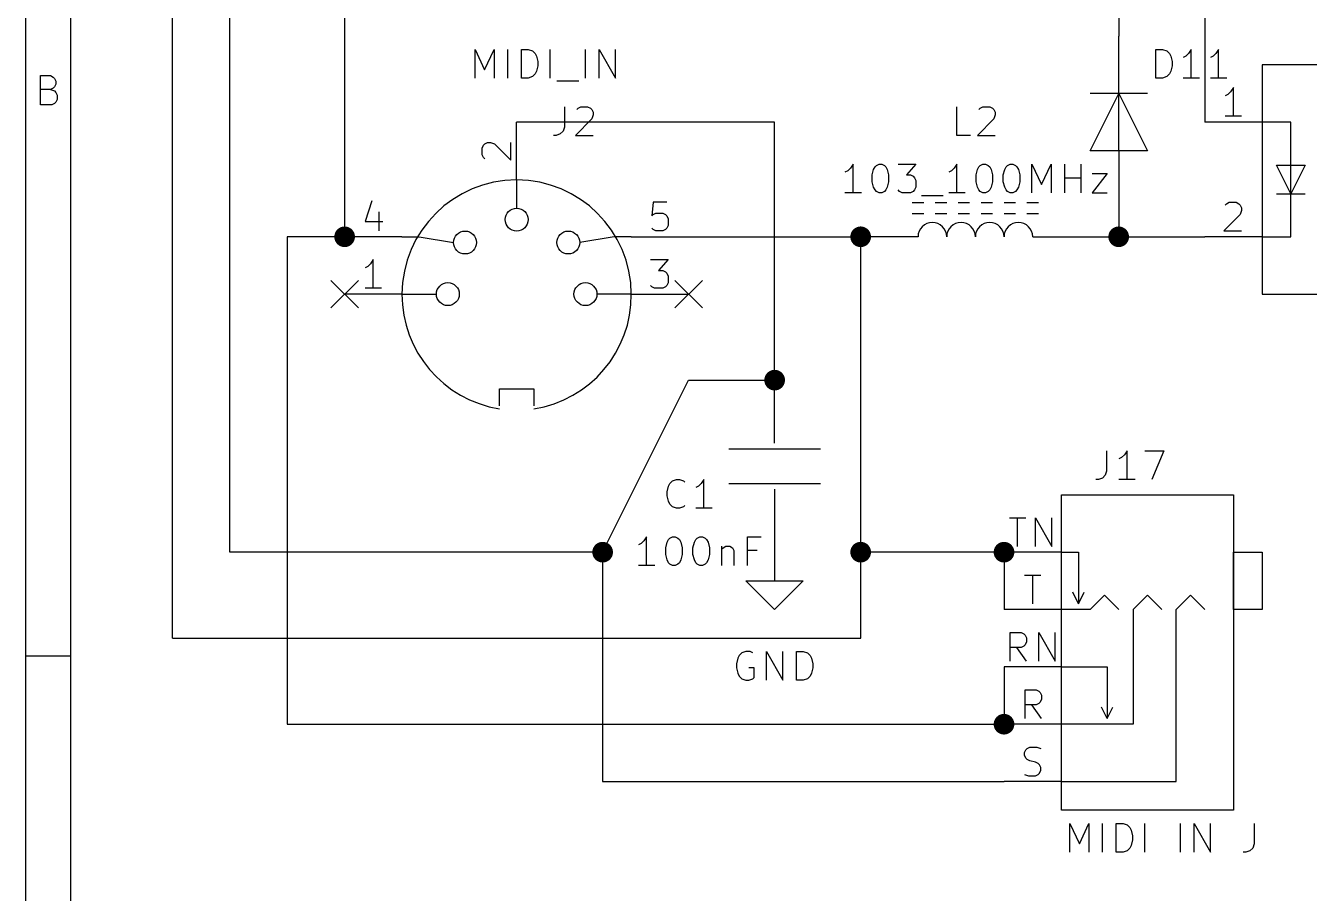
# Model space of a CAD drawing. Extents: x 0.4 to 11.3, y -7.9 to -0.4.
# Drawn here: x 0.394 to 2.633, y -4.745 to -3.232 of the extents above; entities that cross this region are included whole.
import ezdxf

# ---------------------------------------------------------------- set-up
doc = ezdxf.new("R2010")
doc.units = 0
doc.header["$MEASUREMENT"] = 0
for name, color, linetype in [('BLUE2', 5, 'CONTINUOUS'), ('CYAN2', 4, 'CONTINUOUS'), ('GREEN3', 91, 'CONTINUOUS'), ('LYELLOW', 51, 'CONTINUOUS'), ('RED2', 1, 'CONTINUOUS'), ('RED3', 11, 'CONTINUOUS')]:
    doc.layers.add(name, color=color, linetype=linetype)

msp = doc.modelspace()

# ---------------------------------------------------------------- linework, layer by layer
at = {"layer": 'BLUE2', "linetype": 'CONTINUOUS'}
for p, q in [((0.926, -3.676), (0.974, -3.724)), ((0.974, -3.676), (0.926, -3.724)), ((1.526, -3.676), (1.574, -3.724)), ((1.574, -3.676), (1.526, -3.724))]:
    msp.add_line(p, q, dxfattribs=at)
at = {"layer": 'CYAN2', "linetype": 'CONTINUOUS'}
for p, q in [((1.17738, -3.32313), (1.17738, -3.27313)), ((1.17738, -3.27313), (1.19405, -3.30885)), ((1.17738, -3.32313), (1.17738, -3.27313)), ((1.17738, -3.27313), (1.19405, -3.30885)), ((1.19405, -3.30885), (1.21071, -3.27313)), ((1.19405, -3.30885), (1.21071, -3.27313)), ((1.21071, -3.27313), (1.21071, -3.32313)), ((1.21071, -3.27313), (1.21071, -3.32313)), ((1.23452, -3.32313), (1.23452, -3.27313)), ((1.23452, -3.32313), (1.23452, -3.27313)), ((1.25833, -3.32313), (1.25833, -3.27313)), ((1.25833, -3.27313), (1.27024, -3.27313)), ((1.25833, -3.32313), (1.25833, -3.27313)), ((1.25833, -3.27313), (1.27024, -3.27313)), ((1.27024, -3.27313), (1.27738, -3.27551)), ((1.27024, -3.27313), (1.27738, -3.27551)), ((1.27738, -3.27551), (1.28214, -3.28028)), ((1.27738, -3.27551), (1.28214, -3.28028)), ((1.28214, -3.28028), (1.28452, -3.28504)), ((1.28214, -3.28028), (1.28452, -3.28504)), ((1.28452, -3.28504), (1.2869, -3.29456)), ((1.28452, -3.28504), (1.2869, -3.29456)), ((1.30833, -3.32313), (1.30833, -3.27313)), ((1.30833, -3.32313), (1.30833, -3.27313)), ((1.37024, -3.32313), (1.37024, -3.27313)), ((1.37024, -3.32313), (1.37024, -3.27313)), ((1.39405, -3.32313), (1.39405, -3.27313)), ((1.39405, -3.27313), (1.42262, -3.32313)), ((1.39405, -3.32313), (1.39405, -3.27313)), ((1.39405, -3.27313), (1.42262, -3.32313)), ((1.42262, -3.32313), (1.42262, -3.27313)), ((1.42262, -3.32313), (1.42262, -3.27313)), ((2.36472, -3.32313), (2.36472, -3.27313)), ((2.36472, -3.27313), (2.37662, -3.27313)), ((2.36472, -3.32313), (2.36472, -3.27313)), ((2.36472, -3.27313), (2.37662, -3.27313)), ((2.37662, -3.27313), (2.38376, -3.27551)), ((2.37662, -3.27313), (2.38376, -3.27551)), ((2.38376, -3.27551), (2.38853, -3.28028)), ((2.38376, -3.27551), (2.38853, -3.28028)), ((2.38853, -3.28028), (2.39091, -3.28504)), ((2.38853, -3.28028), (2.39091, -3.28504)), ((2.39091, -3.28504), (2.39329, -3.29456)), ((2.39091, -3.28504), (2.39329, -3.29456)), ((2.4171, -3.28504), (2.41234, -3.28742)), ((2.4171, -3.28504), (2.41234, -3.28742)), ((2.42186, -3.28028), (2.4171, -3.28504)), ((2.42186, -3.28028), (2.4171, -3.28504)), ((2.42662, -3.27313), (2.42186, -3.28028)), ((2.42662, -3.27313), (2.42186, -3.28028)), ((2.42662, -3.32313), (2.42662, -3.27313)), ((2.42662, -3.32313), (2.42662, -3.27313)), ((2.46472, -3.28504), (2.45996, -3.28742)), ((2.46472, -3.28504), (2.45996, -3.28742)), ((2.46948, -3.28028), (2.46472, -3.28504)), ((2.46948, -3.28028), (2.46472, -3.28504)), ((2.47424, -3.27313), (2.46948, -3.28028)), ((2.47424, -3.27313), (2.46948, -3.28028)), ((2.47424, -3.32313), (2.47424, -3.27313)), ((2.47424, -3.32313), (2.47424, -3.27313)), ((1.28452, -3.31122), (1.28214, -3.31599)), ((1.28452, -3.31122), (1.28214, -3.31599)), ((1.2869, -3.3017), (1.28452, -3.31122)), ((1.2869, -3.3017), (1.28452, -3.31122)), ((1.2869, -3.29456), (1.2869, -3.3017)), ((1.2869, -3.29456), (1.2869, -3.3017)), ((2.39091, -3.31122), (2.38853, -3.31599)), ((2.39091, -3.31122), (2.38853, -3.31599)), ((2.39329, -3.3017), (2.39091, -3.31122)), ((2.39329, -3.3017), (2.39091, -3.31122)), ((2.39329, -3.29456), (2.39329, -3.3017)), ((2.39329, -3.29456), (2.39329, -3.3017)), ((1.27024, -3.32313), (1.25833, -3.32313)), ((1.27024, -3.32313), (1.25833, -3.32313)), ((1.27738, -3.32075), (1.27024, -3.32313)), ((1.27738, -3.32075), (1.27024, -3.32313)), ((1.28214, -3.31599), (1.27738, -3.32075)), ((1.28214, -3.31599), (1.27738, -3.32075)), ((1.32024, -3.32789), (1.35833, -3.32789)), ((1.32024, -3.32789), (1.35833, -3.32789)), ((2.37662, -3.32313), (2.36472, -3.32313)), ((2.37662, -3.32313), (2.36472, -3.32313)), ((2.38376, -3.32075), (2.37662, -3.32313)), ((2.38376, -3.32075), (2.37662, -3.32313)), ((2.38853, -3.31599), (2.38376, -3.32075)), ((2.38853, -3.31599), (2.38376, -3.32075)), ((2.44091, -3.32313), (2.41234, -3.32313)), ((2.44091, -3.32313), (2.41234, -3.32313)), ((2.48853, -3.32313), (2.45996, -3.32313)), ((2.48853, -3.32313), (2.45996, -3.32313)), ((1.33333, -3.37313), (1.33333, -3.40885)), ((1.33333, -3.37313), (1.33333, -3.40885)), ((1.35476, -3.37789), (1.35714, -3.37551)), ((1.35476, -3.37789), (1.35714, -3.37551)), ((1.35714, -3.37551), (1.36191, -3.37313)), ((1.35714, -3.37551), (1.36191, -3.37313)), ((1.36191, -3.37313), (1.37381, -3.37313)), ((1.36191, -3.37313), (1.37381, -3.37313)), ((1.37381, -3.37313), (1.37857, -3.37551)), ((1.37381, -3.37313), (1.37857, -3.37551)), ((1.37857, -3.37551), (1.38095, -3.37789)), ((1.37857, -3.37551), (1.38095, -3.37789)), ((1.38095, -3.37789), (1.38333, -3.38265)), ((1.38095, -3.37789), (1.38333, -3.38265)), ((2.01785, -3.42313), (2.01785, -3.37313)), ((2.01785, -3.42313), (2.01785, -3.37313)), ((2.05595, -3.37789), (2.05833, -3.37551)), ((2.05595, -3.37789), (2.05833, -3.37551)), ((2.05833, -3.37551), (2.06309, -3.37313)), ((2.05833, -3.37551), (2.06309, -3.37313)), ((2.06309, -3.37313), (2.075, -3.37313)), ((2.06309, -3.37313), (2.075, -3.37313)), ((2.075, -3.37313), (2.07976, -3.37551)), ((2.075, -3.37313), (2.07976, -3.37551)), ((2.07976, -3.37551), (2.08214, -3.37789)), ((2.07976, -3.37551), (2.08214, -3.37789)), ((2.08214, -3.37789), (2.08452, -3.38265)), ((2.08214, -3.37789), (2.08452, -3.38265)), ((1.38095, -3.39456), (1.35238, -3.42313)), ((1.38095, -3.39456), (1.35238, -3.42313)), ((1.38333, -3.38742), (1.38095, -3.39456)), ((1.38333, -3.38742), (1.38095, -3.39456)), ((1.38333, -3.38265), (1.38333, -3.38742)), ((1.38333, -3.38265), (1.38333, -3.38742)), ((2.08214, -3.39456), (2.05357, -3.42313)), ((2.08214, -3.39456), (2.05357, -3.42313)), ((2.08452, -3.38742), (2.08214, -3.39456)), ((2.08452, -3.38742), (2.08214, -3.39456)), ((2.08452, -3.38265), (2.08452, -3.38742)), ((2.08452, -3.38265), (2.08452, -3.38742)), ((1.31905, -3.42313), (1.31429, -3.42313)), ((1.31905, -3.42313), (1.31429, -3.42313)), ((1.32619, -3.42075), (1.31905, -3.42313)), ((1.32619, -3.42075), (1.31905, -3.42313)), ((1.33095, -3.41599), (1.32619, -3.42075)), ((1.33095, -3.41599), (1.32619, -3.42075)), ((1.33333, -3.40885), (1.33095, -3.41599)), ((1.33333, -3.40885), (1.33095, -3.41599)), ((1.35238, -3.42313), (1.38333, -3.42313)), ((1.35238, -3.42313), (1.38333, -3.42313)), ((2.04167, -3.42313), (2.01785, -3.42313)), ((2.04167, -3.42313), (2.01785, -3.42313)), ((2.05357, -3.42313), (2.08452, -3.42313)), ((2.05357, -3.42313), (2.08452, -3.42313)), ((1.82738, -3.48504), (1.82262, -3.48742)), ((1.82738, -3.48504), (1.82262, -3.48742)), ((1.83215, -3.48028), (1.82738, -3.48504)), ((1.83215, -3.48028), (1.82738, -3.48504)), ((1.83691, -3.47313), (1.83215, -3.48028)), ((1.83691, -3.47313), (1.83215, -3.48028)), ((1.83691, -3.52313), (1.83691, -3.47313)), ((1.83691, -3.52313), (1.83691, -3.47313)), ((1.87024, -3.49218), (1.87262, -3.48265)), ((1.87024, -3.49218), (1.87262, -3.48265)), ((1.87024, -3.50408), (1.87024, -3.49218)), ((1.87024, -3.50408), (1.87024, -3.49218)), ((1.87262, -3.48265), (1.875, -3.47789)), ((1.87262, -3.48265), (1.875, -3.47789)), ((1.875, -3.47789), (1.87738, -3.47551)), ((1.875, -3.47789), (1.87738, -3.47551)), ((1.87738, -3.47551), (1.88214, -3.47313)), ((1.87738, -3.47551), (1.88214, -3.47313)), ((1.88214, -3.47313), (1.88691, -3.47313)), ((1.88214, -3.47313), (1.88691, -3.47313)), ((1.88691, -3.47313), (1.89167, -3.47551)), ((1.88691, -3.47313), (1.89167, -3.47551)), ((1.89167, -3.47551), (1.89405, -3.47789)), ((1.89167, -3.47551), (1.89405, -3.47789)), ((1.89405, -3.47789), (1.89643, -3.48265)), ((1.89405, -3.47789), (1.89643, -3.48265)), ((1.89643, -3.48265), (1.89881, -3.49218)), ((1.89643, -3.48265), (1.89881, -3.49218)), ((1.89881, -3.49218), (1.89881, -3.50408)), ((1.89881, -3.49218), (1.89881, -3.50408)), ((1.91548, -3.47313), (1.94643, -3.47313)), ((1.91548, -3.47313), (1.94643, -3.47313)), ((1.94643, -3.47313), (1.92976, -3.49218)), ((1.94643, -3.47313), (1.92976, -3.49218)), ((1.92976, -3.49218), (1.93691, -3.49218)), ((1.92976, -3.49218), (1.93691, -3.49218)), ((1.93691, -3.49218), (1.94167, -3.49456)), ((1.93691, -3.49218), (1.94167, -3.49456)), ((2.00833, -3.48504), (2.00357, -3.48742)), ((2.00833, -3.48504), (2.00357, -3.48742)), ((2.01309, -3.48028), (2.00833, -3.48504)), ((2.01309, -3.48028), (2.00833, -3.48504)), ((2.01785, -3.47313), (2.01309, -3.48028)), ((2.01785, -3.47313), (2.01309, -3.48028)), ((2.01785, -3.52313), (2.01785, -3.47313)), ((2.01785, -3.52313), (2.01785, -3.47313)), ((2.05119, -3.49218), (2.05357, -3.48265)), ((2.05119, -3.49218), (2.05357, -3.48265)), ((2.05119, -3.50408), (2.05119, -3.49218)), ((2.05119, -3.50408), (2.05119, -3.49218)), ((2.05357, -3.48265), (2.05595, -3.47789)), ((2.05357, -3.48265), (2.05595, -3.47789)), ((2.05595, -3.47789), (2.05833, -3.47551)), ((2.05595, -3.47789), (2.05833, -3.47551)), ((2.05833, -3.47551), (2.06309, -3.47313)), ((2.05833, -3.47551), (2.06309, -3.47313)), ((2.06309, -3.47313), (2.06785, -3.47313)), ((2.06309, -3.47313), (2.06785, -3.47313)), ((2.06785, -3.47313), (2.07261, -3.47551)), ((2.06785, -3.47313), (2.07261, -3.47551)), ((2.07261, -3.47551), (2.075, -3.47789)), ((2.07261, -3.47551), (2.075, -3.47789)), ((2.075, -3.47789), (2.07738, -3.48265)), ((2.075, -3.47789), (2.07738, -3.48265)), ((2.07738, -3.48265), (2.07976, -3.49218)), ((2.07738, -3.48265), (2.07976, -3.49218)), ((2.07976, -3.49218), (2.07976, -3.50408)), ((2.07976, -3.49218), (2.07976, -3.50408)), ((2.09881, -3.49218), (2.10119, -3.48265)), ((2.09881, -3.49218), (2.10119, -3.48265)), ((2.09881, -3.50408), (2.09881, -3.49218)), ((2.09881, -3.50408), (2.09881, -3.49218)), ((2.10119, -3.48265), (2.10357, -3.47789)), ((2.10119, -3.48265), (2.10357, -3.47789)), ((2.10357, -3.47789), (2.10595, -3.47551)), ((2.10357, -3.47789), (2.10595, -3.47551)), ((2.10595, -3.47551), (2.11071, -3.47313)), ((2.10595, -3.47551), (2.11071, -3.47313)), ((2.11071, -3.47313), (2.11547, -3.47313)), ((2.11071, -3.47313), (2.11547, -3.47313)), ((2.11547, -3.47313), (2.12023, -3.47551)), ((2.11547, -3.47313), (2.12023, -3.47551)), ((2.12023, -3.47551), (2.12261, -3.47789)), ((2.12023, -3.47551), (2.12261, -3.47789)), ((2.12261, -3.47789), (2.125, -3.48265)), ((2.12261, -3.47789), (2.125, -3.48265)), ((2.125, -3.48265), (2.12738, -3.49218)), ((2.125, -3.48265), (2.12738, -3.49218)), ((2.12738, -3.49218), (2.12738, -3.50408)), ((2.12738, -3.49218), (2.12738, -3.50408)), ((2.1488, -3.52313), (2.1488, -3.47313)), ((2.1488, -3.47313), (2.16547, -3.50885)), ((2.1488, -3.52313), (2.1488, -3.47313)), ((2.1488, -3.47313), (2.16547, -3.50885)), ((2.16547, -3.50885), (2.18214, -3.47313)), ((2.16547, -3.50885), (2.18214, -3.47313)), ((2.18214, -3.47313), (2.18214, -3.52313)), ((2.18214, -3.47313), (2.18214, -3.52313)), ((2.20594, -3.52313), (2.20594, -3.47313)), ((2.20594, -3.52313), (2.20594, -3.47313)), ((2.23452, -3.52313), (2.23452, -3.47313)), ((2.23452, -3.52313), (2.23452, -3.47313)), ((2.25357, -3.4898), (2.27976, -3.4898)), ((2.27976, -3.4898), (2.25357, -3.52313)), ((2.25357, -3.4898), (2.27976, -3.4898)), ((2.27976, -3.4898), (2.25357, -3.52313)), ((1.87262, -3.51361), (1.87024, -3.50408)), ((1.87262, -3.51361), (1.87024, -3.50408)), ((1.875, -3.51837), (1.87262, -3.51361)), ((1.875, -3.51837), (1.87262, -3.51361)), ((1.89643, -3.51361), (1.89405, -3.51837)), ((1.89643, -3.51361), (1.89405, -3.51837)), ((1.89881, -3.50408), (1.89643, -3.51361)), ((1.89881, -3.50408), (1.89643, -3.51361)), ((1.94167, -3.49456), (1.94405, -3.49694)), ((1.94167, -3.49456), (1.94405, -3.49694)), ((1.94405, -3.49694), (1.94643, -3.5017)), ((1.94405, -3.49694), (1.94643, -3.5017)), ((1.94643, -3.51361), (1.94405, -3.51837)), ((1.94643, -3.51361), (1.94405, -3.51837)), ((1.94643, -3.5017), (1.94643, -3.51361)), ((1.94643, -3.5017), (1.94643, -3.51361)), ((2.05357, -3.51361), (2.05119, -3.50408)), ((2.05357, -3.51361), (2.05119, -3.50408)), ((2.05595, -3.51837), (2.05357, -3.51361)), ((2.05595, -3.51837), (2.05357, -3.51361)), ((2.07738, -3.51361), (2.075, -3.51837)), ((2.07738, -3.51361), (2.075, -3.51837)), ((2.07976, -3.50408), (2.07738, -3.51361)), ((2.07976, -3.50408), (2.07738, -3.51361)), ((2.10119, -3.51361), (2.09881, -3.50408)), ((2.10119, -3.51361), (2.09881, -3.50408)), ((2.10357, -3.51837), (2.10119, -3.51361)), ((2.10357, -3.51837), (2.10119, -3.51361)), ((2.125, -3.51361), (2.12261, -3.51837)), ((2.125, -3.51361), (2.12261, -3.51837)), ((2.12738, -3.50408), (2.125, -3.51361)), ((2.12738, -3.50408), (2.125, -3.51361)), ((2.20594, -3.49694), (2.23452, -3.49694)), ((2.20594, -3.49694), (2.23452, -3.49694)), ((1.85119, -3.52313), (1.82262, -3.52313)), ((1.85119, -3.52313), (1.82262, -3.52313)), ((1.87738, -3.52075), (1.875, -3.51837)), ((1.87738, -3.52075), (1.875, -3.51837)), ((1.88214, -3.52313), (1.87738, -3.52075)), ((1.88214, -3.52313), (1.87738, -3.52075)), ((1.88691, -3.52313), (1.88214, -3.52313)), ((1.88691, -3.52313), (1.88214, -3.52313)), ((1.89167, -3.52075), (1.88691, -3.52313)), ((1.89167, -3.52075), (1.88691, -3.52313)), ((1.89405, -3.51837), (1.89167, -3.52075)), ((1.89405, -3.51837), (1.89167, -3.52075)), ((1.91786, -3.52075), (1.91548, -3.51837)), ((1.91786, -3.52075), (1.91548, -3.51837)), ((1.92262, -3.52313), (1.91786, -3.52075)), ((1.92262, -3.52313), (1.91786, -3.52075)), ((1.93691, -3.52313), (1.92262, -3.52313)), ((1.93691, -3.52313), (1.92262, -3.52313)), ((1.94167, -3.52075), (1.93691, -3.52313)), ((1.94167, -3.52075), (1.93691, -3.52313)), ((1.94405, -3.51837), (1.94167, -3.52075)), ((1.94405, -3.51837), (1.94167, -3.52075)), ((1.95595, -3.52789), (1.99405, -3.52789)), ((1.95595, -3.52789), (1.99405, -3.52789)), ((2.03214, -3.52313), (2.00357, -3.52313)), ((2.03214, -3.52313), (2.00357, -3.52313)), ((2.05833, -3.52075), (2.05595, -3.51837)), ((2.05833, -3.52075), (2.05595, -3.51837)), ((2.06309, -3.52313), (2.05833, -3.52075)), ((2.06309, -3.52313), (2.05833, -3.52075)), ((2.06785, -3.52313), (2.06309, -3.52313)), ((2.06785, -3.52313), (2.06309, -3.52313)), ((2.07261, -3.52075), (2.06785, -3.52313)), ((2.07261, -3.52075), (2.06785, -3.52313)), ((2.075, -3.51837), (2.07261, -3.52075)), ((2.075, -3.51837), (2.07261, -3.52075)), ((2.10595, -3.52075), (2.10357, -3.51837)), ((2.10595, -3.52075), (2.10357, -3.51837)), ((2.11071, -3.52313), (2.10595, -3.52075)), ((2.11071, -3.52313), (2.10595, -3.52075)), ((2.11547, -3.52313), (2.11071, -3.52313)), ((2.11547, -3.52313), (2.11071, -3.52313)), ((2.12023, -3.52075), (2.11547, -3.52313)), ((2.12023, -3.52075), (2.11547, -3.52313)), ((2.12261, -3.51837), (2.12023, -3.52075)), ((2.12261, -3.51837), (2.12023, -3.52075)), ((2.25357, -3.52313), (2.27976, -3.52313)), ((2.25357, -3.52313), (2.27976, -3.52313)), ((2.279, -3.97313), (2.279, -4.00885)), ((2.30519, -3.98504), (2.30043, -3.98742)), ((2.30996, -3.98028), (2.30519, -3.98504)), ((2.31472, -3.97313), (2.30996, -3.98028)), ((2.31472, -4.02313), (2.31472, -3.97313)), ((2.34567, -3.97313), (2.379, -3.97313)), ((2.379, -3.97313), (2.35757, -4.02313)), ((1.5171, -4.03028), (1.52186, -4.02551)), ((1.5171, -4.03028), (1.52186, -4.02551)), ((1.52186, -4.02551), (1.529, -4.02313)), ((1.52186, -4.02551), (1.529, -4.02313)), ((1.529, -4.02313), (1.53376, -4.02313)), ((1.529, -4.02313), (1.53376, -4.02313)), ((1.53376, -4.02313), (1.54091, -4.02551)), ((1.53376, -4.02313), (1.54091, -4.02551)), ((1.54091, -4.02551), (1.54329, -4.02789)), ((1.54091, -4.02551), (1.54329, -4.02789)), ((1.57662, -4.02313), (1.57186, -4.03028)), ((1.57662, -4.02313), (1.57186, -4.03028)), ((1.57662, -4.07313), (1.57662, -4.02313)), ((1.57662, -4.07313), (1.57662, -4.02313)), ((2.26472, -4.02313), (2.25996, -4.02313)), ((2.27186, -4.02075), (2.26472, -4.02313)), ((2.27662, -4.01599), (2.27186, -4.02075)), ((2.279, -4.00885), (2.27662, -4.01599)), ((2.329, -4.02313), (2.30043, -4.02313)), ((1.51234, -4.04456), (1.51472, -4.03504)), ((1.51234, -4.04456), (1.51472, -4.03504)), ((1.51234, -4.0517), (1.51234, -4.04456)), ((1.51234, -4.0517), (1.51234, -4.04456)), ((1.51472, -4.06122), (1.51234, -4.0517)), ((1.51472, -4.06122), (1.51234, -4.0517)), ((1.51472, -4.03504), (1.5171, -4.03028)), ((1.51472, -4.03504), (1.5171, -4.03028)), ((1.5671, -4.03504), (1.56234, -4.03742)), ((1.5671, -4.03504), (1.56234, -4.03742)), ((1.57186, -4.03028), (1.5671, -4.03504)), ((1.57186, -4.03028), (1.5671, -4.03504)), ((1.5171, -4.06599), (1.51472, -4.06122)), ((1.5171, -4.06599), (1.51472, -4.06122)), ((1.52186, -4.07075), (1.5171, -4.06599)), ((1.52186, -4.07075), (1.5171, -4.06599)), ((1.529, -4.07313), (1.52186, -4.07075)), ((1.529, -4.07313), (1.52186, -4.07075)), ((1.53376, -4.07313), (1.529, -4.07313)), ((1.53376, -4.07313), (1.529, -4.07313)), ((1.54091, -4.07075), (1.53376, -4.07313)), ((1.54091, -4.07075), (1.53376, -4.07313)), ((1.54329, -4.06837), (1.54091, -4.07075)), ((1.54329, -4.06837), (1.54091, -4.07075)), ((1.59091, -4.07313), (1.56234, -4.07313)), ((1.59091, -4.07313), (1.56234, -4.07313)), ((1.4671, -4.13504), (1.46234, -4.13742)), ((1.4671, -4.13504), (1.46234, -4.13742)), ((1.47186, -4.13028), (1.4671, -4.13504)), ((1.47186, -4.13028), (1.4671, -4.13504)), ((1.47662, -4.12313), (1.47186, -4.13028)), ((1.47662, -4.12313), (1.47186, -4.13028)), ((1.47662, -4.17313), (1.47662, -4.12313)), ((1.47662, -4.17313), (1.47662, -4.12313)), ((1.50996, -4.14218), (1.51233, -4.13265)), ((1.50996, -4.14218), (1.51233, -4.13265)), ((1.51233, -4.13265), (1.51472, -4.12789)), ((1.51233, -4.13265), (1.51472, -4.12789)), ((1.51472, -4.12789), (1.5171, -4.12551)), ((1.51472, -4.12789), (1.5171, -4.12551)), ((1.5171, -4.12551), (1.52186, -4.12313)), ((1.5171, -4.12551), (1.52186, -4.12313)), ((1.52186, -4.12313), (1.52662, -4.12313)), ((1.52186, -4.12313), (1.52662, -4.12313)), ((1.52662, -4.12313), (1.53138, -4.12551)), ((1.52662, -4.12313), (1.53138, -4.12551)), ((1.53138, -4.12551), (1.53376, -4.12789)), ((1.53138, -4.12551), (1.53376, -4.12789)), ((1.53376, -4.12789), (1.53615, -4.13265)), ((1.53376, -4.12789), (1.53615, -4.13265)), ((1.53615, -4.13265), (1.53853, -4.14218)), ((1.53615, -4.13265), (1.53853, -4.14218)), ((1.55757, -4.14218), (1.55995, -4.13265)), ((1.55757, -4.14218), (1.55995, -4.13265)), ((1.55995, -4.13265), (1.56233, -4.12789)), ((1.55995, -4.13265), (1.56233, -4.12789)), ((1.56233, -4.12789), (1.56472, -4.12551)), ((1.56233, -4.12789), (1.56472, -4.12551)), ((1.56472, -4.12551), (1.56948, -4.12313)), ((1.56472, -4.12551), (1.56948, -4.12313)), ((1.56948, -4.12313), (1.57424, -4.12313)), ((1.56948, -4.12313), (1.57424, -4.12313)), ((1.57424, -4.12313), (1.579, -4.12551)), ((1.57424, -4.12313), (1.579, -4.12551)), ((1.579, -4.12551), (1.58138, -4.12789)), ((1.579, -4.12551), (1.58138, -4.12789)), ((1.58138, -4.12789), (1.58376, -4.13265)), ((1.58138, -4.12789), (1.58376, -4.13265)), ((1.58376, -4.13265), (1.58615, -4.14218)), ((1.58376, -4.13265), (1.58615, -4.14218)), ((1.60757, -4.1398), (1.60757, -4.17313)), ((1.60757, -4.1398), (1.60757, -4.17313)), ((1.60995, -4.14218), (1.61472, -4.1398)), ((1.60995, -4.14218), (1.61472, -4.1398)), ((1.61472, -4.1398), (1.62186, -4.1398)), ((1.61472, -4.1398), (1.62186, -4.1398)), ((1.62186, -4.1398), (1.62662, -4.14218)), ((1.62186, -4.1398), (1.62662, -4.14218)), ((1.65281, -4.17313), (1.65281, -4.12313)), ((1.65281, -4.12313), (1.67662, -4.12313)), ((1.65281, -4.17313), (1.65281, -4.12313)), ((1.65281, -4.12313), (1.67662, -4.12313)), ((1.50996, -4.15408), (1.50996, -4.14218)), ((1.50996, -4.15408), (1.50996, -4.14218)), ((1.51233, -4.16361), (1.50996, -4.15408)), ((1.51233, -4.16361), (1.50996, -4.15408)), ((1.51472, -4.16837), (1.51233, -4.16361)), ((1.51472, -4.16837), (1.51233, -4.16361)), ((1.53615, -4.16361), (1.53376, -4.16837)), ((1.53615, -4.16361), (1.53376, -4.16837)), ((1.53853, -4.15408), (1.53615, -4.16361)), ((1.53853, -4.15408), (1.53615, -4.16361)), ((1.53853, -4.14218), (1.53853, -4.15408)), ((1.53853, -4.14218), (1.53853, -4.15408)), ((1.55757, -4.15408), (1.55757, -4.14218)), ((1.55757, -4.15408), (1.55757, -4.14218)), ((1.55995, -4.16361), (1.55757, -4.15408)), ((1.55995, -4.16361), (1.55757, -4.15408)), ((1.56233, -4.16837), (1.55995, -4.16361)), ((1.56233, -4.16837), (1.55995, -4.16361)), ((1.58376, -4.16361), (1.58138, -4.16837)), ((1.58376, -4.16361), (1.58138, -4.16837)), ((1.58615, -4.15408), (1.58376, -4.16361)), ((1.58615, -4.15408), (1.58376, -4.16361)), ((1.58615, -4.14218), (1.58615, -4.15408)), ((1.58615, -4.14218), (1.58615, -4.15408)), ((1.60757, -4.14456), (1.60995, -4.14218)), ((1.60757, -4.14456), (1.60995, -4.14218)), ((1.62662, -4.14218), (1.629, -4.14694)), ((1.62662, -4.14218), (1.629, -4.14694)), ((1.629, -4.14694), (1.629, -4.17313)), ((1.629, -4.14694), (1.629, -4.17313)), ((1.66948, -4.14694), (1.65281, -4.14694)), ((1.66948, -4.14694), (1.65281, -4.14694)), ((1.49091, -4.17313), (1.46234, -4.17313)), ((1.49091, -4.17313), (1.46234, -4.17313)), ((1.5171, -4.17075), (1.51472, -4.16837)), ((1.5171, -4.17075), (1.51472, -4.16837)), ((1.52186, -4.17313), (1.5171, -4.17075)), ((1.52186, -4.17313), (1.5171, -4.17075)), ((1.52662, -4.17313), (1.52186, -4.17313)), ((1.52662, -4.17313), (1.52186, -4.17313)), ((1.53138, -4.17075), (1.52662, -4.17313)), ((1.53138, -4.17075), (1.52662, -4.17313)), ((1.53376, -4.16837), (1.53138, -4.17075)), ((1.53376, -4.16837), (1.53138, -4.17075)), ((1.56472, -4.17075), (1.56233, -4.16837)), ((1.56472, -4.17075), (1.56233, -4.16837)), ((1.56948, -4.17313), (1.56472, -4.17075)), ((1.56948, -4.17313), (1.56472, -4.17075)), ((1.57424, -4.17313), (1.56948, -4.17313)), ((1.57424, -4.17313), (1.56948, -4.17313)), ((1.579, -4.17075), (1.57424, -4.17313)), ((1.579, -4.17075), (1.57424, -4.17313)), ((1.58138, -4.16837), (1.579, -4.17075)), ((1.58138, -4.16837), (1.579, -4.17075)), ((1.63571, -4.33504), (1.63333, -4.34456)), ((1.63571, -4.33504), (1.63333, -4.34456)), ((1.63809, -4.33028), (1.63571, -4.33504)), ((1.63809, -4.33028), (1.63571, -4.33504)), ((1.64286, -4.32551), (1.63809, -4.33028)), ((1.64286, -4.32551), (1.63809, -4.33028)), ((1.65, -4.32313), (1.64286, -4.32551)), ((1.65, -4.32313), (1.64286, -4.32551)), ((1.65714, -4.32313), (1.65, -4.32313)), ((1.65714, -4.32313), (1.65, -4.32313)), ((1.66191, -4.32551), (1.65714, -4.32313)), ((1.66191, -4.32551), (1.65714, -4.32313)), ((1.68571, -4.37313), (1.68571, -4.32313)), ((1.68571, -4.32313), (1.71428, -4.37313)), ((1.68571, -4.37313), (1.68571, -4.32313)), ((1.68571, -4.32313), (1.71428, -4.37313)), ((1.71428, -4.37313), (1.71428, -4.32313)), ((1.71428, -4.37313), (1.71428, -4.32313)), ((1.73809, -4.37313), (1.73809, -4.32313)), ((1.73809, -4.32313), (1.75, -4.32313)), ((1.73809, -4.37313), (1.73809, -4.32313)), ((1.73809, -4.32313), (1.75, -4.32313)), ((1.75, -4.32313), (1.75714, -4.32551)), ((1.75, -4.32313), (1.75714, -4.32551)), ((1.75714, -4.32551), (1.76191, -4.33028)), ((1.75714, -4.32551), (1.76191, -4.33028)), ((1.76191, -4.33028), (1.76429, -4.33504)), ((1.76191, -4.33028), (1.76429, -4.33504)), ((1.76429, -4.33504), (1.76667, -4.34456)), ((1.76429, -4.33504), (1.76667, -4.34456)), ((1.63333, -4.34456), (1.63333, -4.3517)), ((1.63333, -4.34456), (1.63333, -4.3517)), ((1.63333, -4.3517), (1.63571, -4.36122)), ((1.63333, -4.3517), (1.63571, -4.36122)), ((1.63571, -4.36122), (1.63809, -4.36599)), ((1.63571, -4.36122), (1.63809, -4.36599)), ((1.66428, -4.3517), (1.65476, -4.3517)), ((1.66428, -4.3517), (1.65476, -4.3517)), ((1.66428, -4.36837), (1.66428, -4.3517)), ((1.66428, -4.36837), (1.66428, -4.3517)), ((1.76429, -4.36122), (1.76191, -4.36599)), ((1.76429, -4.36122), (1.76191, -4.36599)), ((1.76667, -4.3517), (1.76429, -4.36122)), ((1.76667, -4.3517), (1.76429, -4.36122)), ((1.76667, -4.34456), (1.76667, -4.3517)), ((1.76667, -4.34456), (1.76667, -4.3517)), ((1.63809, -4.36599), (1.64286, -4.37075)), ((1.63809, -4.36599), (1.64286, -4.37075)), ((1.64286, -4.37075), (1.65, -4.37313)), ((1.64286, -4.37075), (1.65, -4.37313)), ((1.65, -4.37313), (1.65476, -4.37313)), ((1.65, -4.37313), (1.65476, -4.37313)), ((1.65476, -4.37313), (1.66191, -4.37075)), ((1.65476, -4.37313), (1.66191, -4.37075)), ((1.66191, -4.37075), (1.66428, -4.36837)), ((1.66191, -4.37075), (1.66428, -4.36837)), ((1.75, -4.37313), (1.73809, -4.37313)), ((1.75, -4.37313), (1.73809, -4.37313)), ((1.75714, -4.37075), (1.75, -4.37313)), ((1.75714, -4.37075), (1.75, -4.37313)), ((1.76191, -4.36599), (1.75714, -4.37075)), ((1.76191, -4.36599), (1.75714, -4.37075)), ((2.21472, -4.67313), (2.21472, -4.62313)), ((2.21472, -4.62313), (2.23139, -4.65885)), ((2.23139, -4.65885), (2.24805, -4.62313)), ((2.24805, -4.62313), (2.24805, -4.67313)), ((2.27186, -4.67313), (2.27186, -4.62313)), ((2.29567, -4.67313), (2.29567, -4.62313)), ((2.29567, -4.62313), (2.30757, -4.62313)), ((2.30757, -4.62313), (2.31472, -4.62551)), ((2.31472, -4.62551), (2.31948, -4.63028)), ((2.31948, -4.63028), (2.32186, -4.63504)), ((2.34567, -4.67313), (2.34567, -4.62313)), ((2.40757, -4.67313), (2.40757, -4.62313)), ((2.43139, -4.67313), (2.43139, -4.62313)), ((2.43139, -4.62313), (2.45996, -4.67313)), ((2.45996, -4.67313), (2.45996, -4.62313)), ((2.53615, -4.62313), (2.53615, -4.65885)), ((2.32186, -4.63504), (2.32424, -4.64456)), ((2.32424, -4.6517), (2.32186, -4.66122)), ((2.32424, -4.64456), (2.32424, -4.6517)), ((2.30757, -4.67313), (2.29567, -4.67313)), ((2.31472, -4.67075), (2.30757, -4.67313)), ((2.31948, -4.66599), (2.31472, -4.67075)), ((2.32186, -4.66122), (2.31948, -4.66599)), ((2.52186, -4.67313), (2.5171, -4.67313)), ((2.52901, -4.67075), (2.52186, -4.67313)), ((2.53377, -4.66599), (2.52901, -4.67075)), ((2.53615, -4.65885), (2.53377, -4.66599))]:
    msp.add_line(p, q, dxfattribs=at)
at = {"layer": 'GREEN3', "linetype": 'CONTINUOUS'}
for p, q in [((0.65, -4.3), (0.65, -3)), ((0.75, -4.15), (0.75, -3)), ((0.95, -3.15), (0.95, -3.6)), ((2.3, -3.15), (2.3, -3.25)), ((2.45, -3.15), (2.45, -3.4)), ((1.7, -3.4), (1.25, -3.4)), ((1.7, -3.85), (1.7, -3.4)), ((2.3, -3.55), (2.3, -3.6)), ((0.95, -3.6), (0.85, -3.6)), ((0.85, -3.6), (0.85, -4.45)), ((1.55, -3.6), (1.85, -3.6)), ((1.85, -4.15), (1.85, -3.6)), ((1.9, -3.6), (1.85, -3.6)), ((2.2, -3.6), (2.3, -3.6)), ((2.3, -3.6), (2.45, -3.6)), ((1.4, -4.15), (1.55, -3.85)), ((1.55, -3.85), (1.7, -3.85)), ((1.4, -4.15), (0.75, -4.15)), ((1.4, -4.15), (1.4, -4.55)), ((1.85, -4.3), (1.85, -4.15)), ((2.1, -4.15), (1.85, -4.15)), ((2.1, -4.15), (2.1, -4.25)), ((0.65, -4.3), (1.85, -4.3)), ((2.1, -4.35), (2.1, -4.45)), ((0.85, -4.45), (2.1, -4.45)), ((1.4, -4.55), (2.1, -4.55))]:
    msp.add_line(p, q, dxfattribs=at)
at = {"layer": 'GREEN3', "const_width": 0.018}
for points in [[(0.941, -3.6, 1), (0.959, -3.6, 1)], [(1.841, -3.6, 1), (1.859, -3.6, 1)], [(2.291, -3.6, 1), (2.309, -3.6, 1)], [(1.691, -3.85, 1), (1.709, -3.85, 1)], [(1.391, -4.15, 1), (1.409, -4.15, 1)], [(1.841, -4.15, 1), (1.859, -4.15, 1)], [(2.091, -4.15, 1), (2.109, -4.15, 1)], [(2.091, -4.45, 1), (2.109, -4.45, 1)]]:
    msp.add_lwpolyline(points, format="xyb", close=True, dxfattribs=at)
at = {"layer": 'LYELLOW', "linetype": 'CONTINUOUS'}
for p, q in [((2.55, -3.3), (2.55, -3.7)), ((2.95, -3.3), (2.55, -3.3)), ((2.55, -3.7), (2.95, -3.7)), ((2.2, -4.6), (2.2, -4.05)), ((2.2, -4.05), (2.5, -4.05)), ((2.5, -4.05), (2.5, -4.6)), ((2.5, -4.6), (2.2, -4.6))]:
    msp.add_line(p, q, dxfattribs=at)
at = {"layer": 'RED2', "linetype": 'CONTINUOUS'}
for p, q in [((0.393701, -7.8743), (0.393701, -0.393701)), ((0.472441, -7.79556), (0.472441, -0.472441)), ((2.3, -3.35), (2.3, -3.25)), ((2.3, -3.35), (2.3, -3.25)), ((2.55, -3.3), (2.55, -3.7)), ((2.95, -3.3), (2.55, -3.3)), ((0.419665, -3.37014), (0.419665, -3.31896)), ((0.419665, -3.31896), (0.436724, -3.31896)), ((0.436724, -3.31896), (0.441598, -3.32139)), ((0.441598, -3.32139), (0.444035, -3.32383)), ((0.444035, -3.32383), (0.446472, -3.3287)), ((0.446472, -3.33358), (0.444035, -3.33845)), ((0.446472, -3.3287), (0.446472, -3.33358)), ((0.436724, -3.34333), (0.419665, -3.34333)), ((0.441598, -3.34089), (0.436724, -3.34333)), ((0.436724, -3.34333), (0.444035, -3.34576)), ((0.444035, -3.33845), (0.441598, -3.34089)), ((0.444035, -3.34576), (0.446472, -3.3482)), ((0.446472, -3.3482), (0.448909, -3.35307)), ((0.448909, -3.35307), (0.448909, -3.36039)), ((2.35, -3.35), (2.25, -3.35)), ((2.25, -3.45), (2.3, -3.35)), ((2.3, -3.45), (2.3, -3.35)), ((2.3, -3.35), (2.35, -3.45)), ((0.439161, -3.37014), (0.419665, -3.37014)), ((0.444035, -3.3677), (0.439161, -3.37014)), ((0.446472, -3.36526), (0.444035, -3.3677)), ((0.448909, -3.36039), (0.446472, -3.36526)), ((1.25, -3.5), (1.25, -3.4)), ((1.25, -3.5), (1.25, -3.4)), ((2.55, -3.4), (2.45, -3.4)), ((2.55, -3.4), (2.45, -3.4)), ((2.6, -3.4), (2.55, -3.4)), ((2.6, -3.6), (2.6, -3.4)), ((2.35, -3.45), (2.25, -3.45)), ((2.3, -3.45), (2.3, -3.55)), ((2.3, -3.45), (2.3, -3.55)), ((2.6, -3.525), (2.575, -3.475)), ((2.575, -3.475), (2.625, -3.475)), ((2.625, -3.475), (2.6, -3.525)), ((1.25, -3.5), (1.25, -3.55)), ((2.575, -3.525), (2.625, -3.525)), ((1.94, -3.54), (1.96, -3.54)), ((1.98, -3.54), (2, -3.54)), ((2.02, -3.54), (2.04, -3.54)), ((2.06, -3.54), (2.08, -3.54)), ((2.1, -3.54), (2.12, -3.54)), ((2.14, -3.54), (2.16, -3.54)), ((1.96, -3.56), (1.94, -3.56)), ((2, -3.56), (1.98, -3.56)), ((2.04, -3.56), (2.02, -3.56)), ((2.08, -3.56), (2.06, -3.56)), ((2.12, -3.56), (2.1, -3.56)), ((2.16, -3.56), (2.14, -3.56)), ((1.05, -3.6), (0.95, -3.6)), ((1.05, -3.6), (0.95, -3.6)), ((1.05, -3.6), (1.08, -3.6)), ((1.08, -3.6), (1.14, -3.61)), ((1.42, -3.6), (1.36, -3.61)), ((1.45, -3.6), (1.42, -3.6)), ((1.45, -3.6), (1.55, -3.6)), ((1.45, -3.6), (1.55, -3.6)), ((1.95, -3.6), (1.9, -3.6)), ((1.95, -3.6), (1.9, -3.6)), ((2.15, -3.6), (2.2, -3.6)), ((2.15, -3.6), (2.2, -3.6)), ((2.55, -3.6), (2.45, -3.6)), ((2.55, -3.6), (2.45, -3.6)), ((2.55, -3.6), (2.6, -3.6)), ((1.05, -3.7), (0.95, -3.7)), ((1.05, -3.7), (0.95, -3.7)), ((1.05, -3.7), (1.11, -3.7)), ((1.45, -3.7), (1.39, -3.7)), ((1.45, -3.7), (1.55, -3.7)), ((1.45, -3.7), (1.55, -3.7)), ((2.55, -3.7), (2.95, -3.7)), ((1.7, -3.96), (1.7, -3.85)), ((1.7, -3.96), (1.7, -3.85)), ((1.22, -3.895), (1.22, -3.865)), ((1.22, -3.865), (1.28, -3.865)), ((1.28, -3.865), (1.28, -3.895)), ((1.62, -3.97), (1.78, -3.97)), ((1.62, -4.03), (1.78, -4.03)), ((1.7, -4.04), (1.7, -4.15)), ((1.7, -4.04), (1.7, -4.15)), ((2.2, -4.6), (2.2, -4.05)), ((2.2, -4.05), (2.5, -4.05)), ((2.5, -4.05), (2.5, -4.6)), ((1.7, -4.15), (1.7, -4.2)), ((2.2, -4.15), (2.1, -4.15)), ((2.2, -4.15), (2.23, -4.15)), ((2.23, -4.15), (2.23, -4.24)), ((2.5, -4.25), (2.5, -4.15)), ((2.5, -4.15), (2.55, -4.15)), ((2.55, -4.15), (2.55, -4.25)), ((1.7, -4.25), (1.65, -4.2)), ((1.65, -4.2), (1.7, -4.2)), ((1.7, -4.2), (1.75, -4.2)), ((1.75, -4.2), (1.7, -4.25)), ((2.23, -4.24), (2.22, -4.22)), ((2.23, -4.24), (2.24, -4.22)), ((2.275, -4.225), (2.25, -4.25)), ((2.3, -4.25), (2.275, -4.225)), ((2.35, -4.225), (2.325, -4.25)), ((2.375, -4.25), (2.35, -4.225)), ((2.4, -4.25), (2.425, -4.225)), ((2.425, -4.225), (2.45, -4.25)), ((2.2, -4.25), (2.1, -4.25)), ((2.25, -4.25), (2.2, -4.25)), ((2.325, -4.25), (2.325, -4.45)), ((2.4, -4.55), (2.4, -4.25)), ((2.55, -4.25), (2.5, -4.25)), ((0.393701, -4.33071), (0.472441, -4.33071)), ((2.2, -4.35), (2.1, -4.35)), ((2.2, -4.35), (2.28, -4.35)), ((2.28, -4.35), (2.28, -4.44)), ((2.28, -4.44), (2.27, -4.42)), ((2.28, -4.44), (2.29, -4.42)), ((2.2, -4.45), (2.1, -4.45)), ((2.325, -4.45), (2.2, -4.45)), ((2.2, -4.55), (2.1, -4.55)), ((2.2, -4.55), (2.4, -4.55)), ((2.5, -4.6), (2.2, -4.6))]:
    msp.add_line(p, q, dxfattribs=at)
at = {"layer": 'RED2'}
for centre in [(1.25, -3.57), (1.16, -3.61), (1.34, -3.61), (1.13, -3.7), (1.37, -3.7)]:
    msp.add_circle(centre, 0.02, dxfattribs=at)
for centre, radius, start, end in [((1.25, -3.70087), 0.2, 0.249258, 179.751), ((1.975, -3.60011), 0.025, 0.243618, 179.756), ((2.025, -3.60011), 0.025, 0.243618, 179.756), ((2.075, -3.60011), 0.025, 0.243618, 179.756), ((2.125, -3.60011), 0.025, 0.243618, 179.756), ((1.25182, -3.7007), 0.201823, -180.199, -99.072), ((1.24943, -3.70176), 0.200579, -81.2323, 0.5027)]:
    msp.add_arc(centre, radius, start, end, dxfattribs=at)
at = {"layer": 'RED3', "linetype": 'CONTINUOUS'}
for p, q in [((2.49048, -3.35178), (2.48572, -3.35417)), ((2.49048, -3.35178), (2.48572, -3.35417)), ((2.49524, -3.34702), (2.49048, -3.35178)), ((2.49524, -3.34702), (2.49048, -3.35178)), ((2.5, -3.33988), (2.49524, -3.34702)), ((2.5, -3.33988), (2.49524, -3.34702)), ((2.5, -3.38988), (2.5, -3.33988)), ((2.5, -3.38988), (2.5, -3.33988)), ((2.51429, -3.38988), (2.48572, -3.38988)), ((2.51429, -3.38988), (2.48572, -3.38988)), ((1.18988, -3.44523), (1.19226, -3.44047)), ((1.18988, -3.44523), (1.19226, -3.44047)), ((1.18988, -3.45714), (1.18988, -3.44523)), ((1.18988, -3.45714), (1.18988, -3.44523)), ((1.19226, -3.44047), (1.19464, -3.43809)), ((1.19226, -3.44047), (1.19464, -3.43809)), ((1.19464, -3.43809), (1.1994, -3.43571)), ((1.19464, -3.43809), (1.1994, -3.43571)), ((1.1994, -3.43571), (1.20417, -3.43571)), ((1.1994, -3.43571), (1.20417, -3.43571)), ((1.20417, -3.43571), (1.21131, -3.43809)), ((1.20417, -3.43571), (1.21131, -3.43809)), ((1.21131, -3.43809), (1.23988, -3.46666)), ((1.21131, -3.43809), (1.23988, -3.46666)), ((1.23988, -3.46666), (1.23988, -3.43571)), ((1.23988, -3.46666), (1.23988, -3.43571)), ((1.19226, -3.4619), (1.18988, -3.45714)), ((1.19226, -3.4619), (1.18988, -3.45714)), ((1.19464, -3.46428), (1.19226, -3.4619)), ((1.19464, -3.46428), (1.19226, -3.4619)), ((0.997618, -3.5375), (0.985717, -3.57321)), ((0.997618, -3.5375), (0.985717, -3.57321)), ((1.00952, -3.55655), (1.00952, -3.58988)), ((1.00952, -3.55655), (1.00952, -3.58988)), ((1.48809, -3.53988), (1.48572, -3.56369)), ((1.48809, -3.53988), (1.48572, -3.56369)), ((1.51191, -3.53988), (1.48809, -3.53988)), ((1.51191, -3.53988), (1.48809, -3.53988)), ((1.48809, -3.56131), (1.49286, -3.55893)), ((1.48809, -3.56131), (1.49286, -3.55893)), ((1.49286, -3.55893), (1.50476, -3.55893)), ((1.49286, -3.55893), (1.50476, -3.55893)), ((1.50476, -3.55893), (1.50952, -3.56131)), ((1.50476, -3.55893), (1.50952, -3.56131)), ((2.48572, -3.54464), (2.48809, -3.54226)), ((2.48572, -3.54464), (2.48809, -3.54226)), ((2.48809, -3.54226), (2.49286, -3.53988)), ((2.48809, -3.54226), (2.49286, -3.53988)), ((2.49286, -3.53988), (2.50476, -3.53988)), ((2.49286, -3.53988), (2.50476, -3.53988)), ((2.50476, -3.53988), (2.50952, -3.54226)), ((2.50476, -3.53988), (2.50952, -3.54226)), ((2.50952, -3.54226), (2.51191, -3.54464)), ((2.50952, -3.54226), (2.51191, -3.54464)), ((2.51191, -3.54464), (2.51429, -3.5494)), ((2.51191, -3.54464), (2.51429, -3.5494)), ((2.51429, -3.55417), (2.51191, -3.56131)), ((2.51429, -3.55417), (2.51191, -3.56131)), ((2.51429, -3.5494), (2.51429, -3.55417)), ((2.51429, -3.5494), (2.51429, -3.55417)), ((0.985717, -3.57321), (1.01667, -3.57321)), ((0.985717, -3.57321), (1.01667, -3.57321)), ((1.48572, -3.56369), (1.48809, -3.56131)), ((1.48572, -3.56369), (1.48809, -3.56131)), ((1.50952, -3.56131), (1.51191, -3.56369)), ((1.50952, -3.56131), (1.51191, -3.56369)), ((1.51191, -3.56369), (1.51429, -3.56845)), ((1.51191, -3.56369), (1.51429, -3.56845)), ((1.51429, -3.58035), (1.51191, -3.58512)), ((1.51429, -3.58035), (1.51191, -3.58512)), ((1.51429, -3.56845), (1.51429, -3.58035)), ((1.51429, -3.56845), (1.51429, -3.58035)), ((2.51191, -3.56131), (2.48333, -3.58988)), ((2.51191, -3.56131), (2.48333, -3.58988)), ((1.48809, -3.5875), (1.48572, -3.58512)), ((1.48809, -3.5875), (1.48572, -3.58512)), ((1.49286, -3.58988), (1.48809, -3.5875)), ((1.49286, -3.58988), (1.48809, -3.5875)), ((1.50476, -3.58988), (1.49286, -3.58988)), ((1.50476, -3.58988), (1.49286, -3.58988)), ((1.50952, -3.5875), (1.50476, -3.58988)), ((1.50952, -3.5875), (1.50476, -3.58988)), ((1.51191, -3.58512), (1.50952, -3.5875)), ((1.51191, -3.58512), (1.50952, -3.5875)), ((2.48333, -3.58988), (2.51429, -3.58988)), ((2.48333, -3.58988), (2.51429, -3.58988)), ((0.99524, -3.64702), (0.990476, -3.65178)), ((0.99524, -3.64702), (0.990476, -3.65178)), ((1, -3.63988), (0.99524, -3.64702)), ((1, -3.63988), (0.99524, -3.64702)), ((1, -3.68988), (1, -3.63988)), ((1, -3.68988), (1, -3.63988)), ((1.48333, -3.63988), (1.51429, -3.63988)), ((1.48333, -3.63988), (1.51429, -3.63988)), ((1.51429, -3.63988), (1.49762, -3.65893)), ((1.51429, -3.63988), (1.49762, -3.65893)), ((0.990476, -3.65178), (0.985717, -3.65417)), ((0.990476, -3.65178), (0.985717, -3.65417)), ((1.49762, -3.65893), (1.50476, -3.65893)), ((1.49762, -3.65893), (1.50476, -3.65893)), ((1.50476, -3.65893), (1.50952, -3.66131)), ((1.50476, -3.65893), (1.50952, -3.66131)), ((1.50952, -3.66131), (1.51191, -3.66369)), ((1.50952, -3.66131), (1.51191, -3.66369)), ((1.51191, -3.66369), (1.51429, -3.66845)), ((1.51191, -3.66369), (1.51429, -3.66845)), ((1.51429, -3.66845), (1.51429, -3.68035)), ((1.51429, -3.66845), (1.51429, -3.68035)), ((1.01429, -3.68988), (0.985717, -3.68988)), ((1.01429, -3.68988), (0.985717, -3.68988)), ((1.48572, -3.6875), (1.48333, -3.68512)), ((1.48572, -3.6875), (1.48333, -3.68512)), ((1.49048, -3.68988), (1.48572, -3.6875)), ((1.49048, -3.68988), (1.48572, -3.6875)), ((1.50476, -3.68988), (1.49048, -3.68988)), ((1.50476, -3.68988), (1.49048, -3.68988)), ((1.50952, -3.6875), (1.50476, -3.68988)), ((1.50952, -3.6875), (1.50476, -3.68988)), ((1.51191, -3.68512), (1.50952, -3.6875)), ((1.51191, -3.68512), (1.50952, -3.6875)), ((1.51429, -3.68035), (1.51191, -3.68512)), ((1.51429, -3.68035), (1.51191, -3.68512)), ((2.10952, -4.08988), (2.13809, -4.08988)), ((2.12381, -4.13988), (2.12381, -4.08988)), ((2.15476, -4.13988), (2.15476, -4.08988)), ((2.15476, -4.08988), (2.18333, -4.13988)), ((2.18333, -4.13988), (2.18333, -4.08988)), ((2.13571, -4.18988), (2.16428, -4.18988)), ((2.15, -4.23988), (2.15, -4.18988)), ((2.11071, -4.33988), (2.11071, -4.28988)), ((2.11071, -4.28988), (2.12976, -4.28988)), ((2.12976, -4.28988), (2.13452, -4.29226)), ((2.13452, -4.29226), (2.13691, -4.29464)), ((2.13691, -4.29464), (2.13928, -4.2994)), ((2.16071, -4.33988), (2.16071, -4.28988)), ((2.16071, -4.28988), (2.18928, -4.33988)), ((2.18928, -4.33988), (2.18928, -4.28988)), ((2.12976, -4.31607), (2.11071, -4.31607)), ((2.13928, -4.33988), (2.12262, -4.31607)), ((2.13452, -4.31369), (2.12976, -4.31607)), ((2.13691, -4.31131), (2.13452, -4.31369)), ((2.13928, -4.30655), (2.13691, -4.31131)), ((2.13928, -4.2994), (2.13928, -4.30655)), ((2.1369, -4.43988), (2.1369, -4.38988)), ((2.1369, -4.38988), (2.15595, -4.38988)), ((2.15595, -4.38988), (2.16071, -4.39226)), ((2.16071, -4.39226), (2.16309, -4.39464)), ((2.16309, -4.39464), (2.16547, -4.3994)), ((2.16547, -4.40655), (2.16309, -4.41131)), ((2.16547, -4.3994), (2.16547, -4.40655)), ((2.15595, -4.41607), (2.1369, -4.41607)), ((2.16547, -4.43988), (2.14881, -4.41607)), ((2.16071, -4.41369), (2.15595, -4.41607)), ((2.16309, -4.41131), (2.16071, -4.41369)), ((2.13572, -4.4994), (2.13809, -4.49464)), ((2.13572, -4.50417), (2.13572, -4.4994)), ((2.13809, -4.49464), (2.14048, -4.49226)), ((2.14048, -4.49226), (2.14524, -4.48988)), ((2.14524, -4.48988), (2.15714, -4.48988)), ((2.15714, -4.48988), (2.16429, -4.49226)), ((2.13809, -4.50893), (2.13572, -4.50417)), ((2.14048, -4.51131), (2.13809, -4.50893)), ((2.14524, -4.51369), (2.14048, -4.51131)), ((2.15476, -4.51607), (2.14524, -4.51369)), ((2.15952, -4.51845), (2.15476, -4.51607)), ((2.16191, -4.52083), (2.15952, -4.51845)), ((2.16429, -4.52559), (2.16191, -4.52083)), ((2.13572, -4.5375), (2.14286, -4.53988)), ((2.14286, -4.53988), (2.15476, -4.53988)), ((2.15476, -4.53988), (2.15952, -4.5375)), ((2.15952, -4.5375), (2.16191, -4.53512)), ((2.16191, -4.53512), (2.16429, -4.53035)), ((2.16429, -4.53035), (2.16429, -4.52559))]:
    msp.add_line(p, q, dxfattribs=at)

doc.saveas('drawing.dxf')
